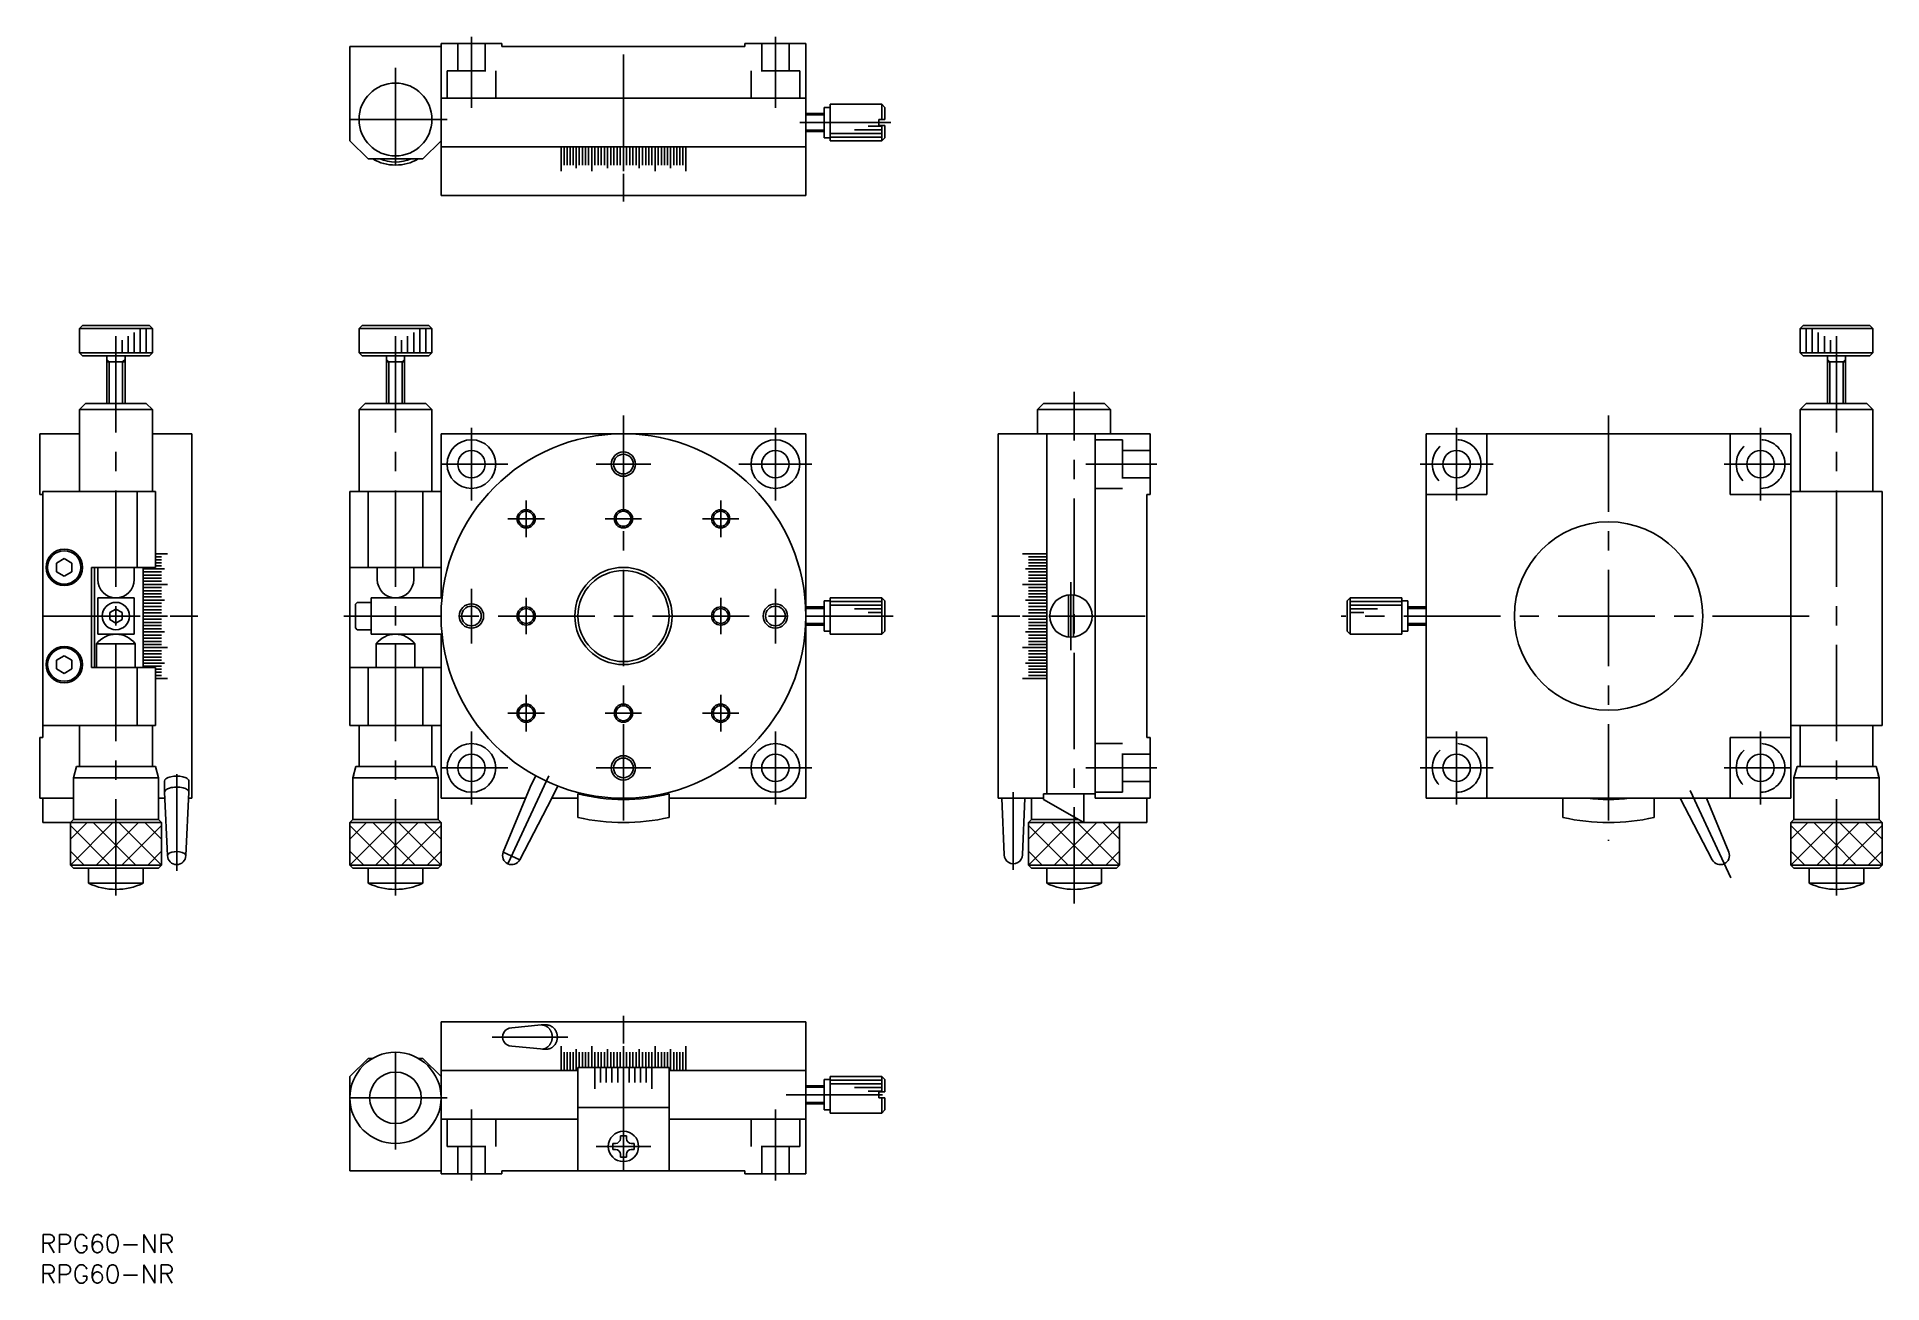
# Model space of a CAD drawing. Extents: x 0 to 303, y -8 to 197.
import ezdxf

# ---------------------------------------------------------------- set-up
doc = ezdxf.new("R2010")
doc.units = 0
doc.header["$LTSCALE"] = 0.5
doc.linetypes.add('CENTER', pattern=[50.8, 31.75, -6.35, 6.35, -6.35])
doc.linetypes.add('DASHED', pattern=[19.05, 12.7, -6.35])
for name, color, linetype in [('MSM_CENTER', 1, 'CENTER'), ('MSM_CONTINUOUS', 7, 'CONTINUOUS'), ('MSM_DASHED', 4, 'DASHED'), ('MSM_DIMENSION', 2, 'CONTINUOUS'), ('MSM_NARROW', 5, 'CONTINUOUS'), ('MSM_PART_NUMBER', 7, 'CONTINUOUS')]:
    doc.layers.add(name, color=color, linetype=linetype)
doc.styles.get("Standard").update_dxf_attribs({"font": 'txt.shx', "height": 3, "bigfont": 'bigfont.shx'})

# ---------------------------------------------------------------- blocks, each defined once
blk = doc.blocks.new('*U3')
at = {"layer": 'MSM_PART_NUMBER'}
blk.add_text('RPG60-NR', height=3, dxfattribs=at).set_placement((0, -3))
blk = doc.blocks.new('*U4')
at = {"layer": 'MSM_PART_NUMBER'}
blk.add_text('RPG60-NR', height=3, dxfattribs=at).set_placement((0, -8))

msp = doc.modelspace()

# ---------------------------------------------------------------- linework, layer by layer
at = {"layer": 'MSM_CENTER'}
for p, q in [((70.99, 185.48), (70.99, 197.14)), ((95.99, 178.38), (95.99, 196.54)), ((120.99, 185.48), (120.99, 197.14)), ((58.49, 192.04), (58.49, 175.04)), ((66.99, 183.54), (49.99, 183.54)), ((124.99, 183.04), (139.99, 183.04)), ((95.99, 174.62), (95.99, 170.04)), ((12.5, 55.81), (12.5, 150.63)), ((58.49, 55.81), (58.49, 150.63)), ((295.56, 55.81), (295.56, 150.63)), ((170.12, 54.48), (170.12, 138.7)), ((95.99, 134.81), (95.99, 66.81)), ((258.06, 134.81), (258.06, 64.81)), ((70.99, 132.81), (70.99, 120.81)), ((120.99, 132.81), (120.99, 120.81)), ((233.06, 132.81), (233.06, 120.81)), ((283.06, 132.81), (283.06, 120.81)), ((65.99, 126.81), (76.99, 126.81)), ((100.49, 126.81), (91.49, 126.81)), ((126.99, 126.81), (114.99, 126.81)), ((172.06, 126.81), (183.72, 126.81)), ((227.06, 126.81), (239.06, 126.81)), ((288.06, 126.81), (277.06, 126.81)), ((79.99, 114.81), (79.99, 120.81)), ((111.99, 114.81), (111.99, 120.81)), ((82.99, 117.81), (76.99, 117.81)), ((98.99, 117.81), (92.99, 117.81)), ((114.99, 117.81), (108.99, 117.81)), ((70.99, 97.31), (70.99, 106.31)), ((120.99, 97.31), (120.99, 106.31)), ((169.62, 96.16), (169.62, 107.38)), ((79.99, 98.81), (79.99, 104.81)), ((111.99, 98.81), (111.99, 104.81)), ((16.5, 101.81), (-0.5, 101.81)), ((21.42, 101.81), (26, 101.81)), ((49.99, 101.81), (140.39, 101.81)), ((161.2, 101.81), (156.62, 101.81)), ((165.96, 101.81), (183.12, 101.81)), ((291.06, 101.81), (214.06, 101.81)), ((79.99, 82.81), (79.99, 88.81)), ((111.99, 82.81), (111.99, 88.81)), ((82.99, 85.81), (76.99, 85.81)), ((98.99, 85.81), (92.99, 85.81)), ((114.99, 85.81), (108.99, 85.81)), ((70.99, 70.81), (70.99, 82.81)), ((120.99, 70.81), (120.99, 82.81)), ((233.06, 70.81), (233.06, 82.81)), ((283.06, 70.81), (283.06, 82.81)), ((22.5, 59.88), (22.5, 76.46)), ((65.99, 76.81), (76.99, 76.81)), ((100.49, 76.81), (91.49, 76.81)), ((126.99, 76.81), (114.99, 76.81)), ((172.06, 76.81), (183.72, 76.81)), ((227.06, 76.81), (239.06, 76.81)), ((288.06, 76.81), (277.06, 76.81)), ((83.73, 75.52), (76.55, 60.12)), ((278.17, 58.69), (270.81, 74.47)), ((160.12, 72.81), (160.12, 60.02)), ((95.99, 31.42), (95.99, 36)), ((58.49, 14), (58.49, 31)), ((86.86, 32.5), (74.42, 32.5)), ((95.99, 26.41), (95.99, 9.5)), ((66.99, 22.5), (49.99, 22.5)), ((122.74, 23), (140.39, 23)), ((70.99, 20.56), (70.99, 8.9)), ((120.99, 20.56), (120.99, 8.9)), ((100.49, 14.5), (91.49, 14.5))]:
    msp.add_line(p, q, dxfattribs=at)
at = {"layer": 'MSM_CONTINUOUS'}
for p, q in [((50.99, 195.54), (50.99, 180.04)), ((65.99, 195.54), (50.99, 195.54)), ((75.99, 196.04), (65.99, 196.04)), ((65.99, 196.04), (65.99, 171.04)), ((75.99, 195.54), (75.99, 196.04)), ((75.99, 195.54), (115.99, 195.54)), ((115.99, 196.04), (125.99, 196.04)), ((115.99, 196.04), (115.99, 195.54)), ((125.99, 171.04), (125.99, 196.04)), ((65.99, 187.04), (125.99, 187.04)), ((128.99, 185.54), (128.99, 180.54)), ((129.99, 185.54), (128.99, 185.54)), ((129.99, 186.04), (138.49, 186.04)), ((129.99, 180.04), (129.99, 186.04)), ((138.49, 186.04), (138.49, 183.54)), ((138.99, 185.54), (138.49, 186.04)), ((138.99, 185.54), (138.99, 183.54)), ((128.99, 184.54), (125.95, 184.54)), ((128.99, 184.29), (125.96, 184.29)), ((138.99, 183.54), (137.99, 183.54)), ((137.99, 182.54), (137.99, 183.54)), ((137.99, 182.54), (138.99, 182.54)), ((138.49, 180.04), (138.49, 182.54)), ((138.99, 182.54), (138.99, 180.54)), ((53.99, 177.04), (50.99, 180.04)), ((62.99, 177.04), (65.99, 180.04)), ((128.99, 181.54), (125.95, 181.54)), ((128.99, 181.79), (125.96, 181.79)), ((128.99, 180.54), (129.99, 180.54)), ((129.99, 180.04), (138.49, 180.04)), ((138.99, 180.54), (138.49, 180.04)), ((62.99, 177.04), (53.99, 177.04)), ((125.99, 179.04), (65.99, 179.04)), ((85.73, 179.04), (85.73, 175.04)), ((86.22, 179.04), (86.22, 176.04)), ((86.72, 179.04), (86.72, 176.04)), ((87.22, 179.04), (87.22, 176.04)), ((87.72, 179.04), (87.72, 176.04)), ((88.22, 179.04), (88.22, 175.54)), ((88.73, 179.04), (88.73, 176.04)), ((89.24, 179.04), (89.24, 176.04)), ((89.75, 179.04), (89.75, 176.04)), ((90.27, 179.04), (90.27, 176.04)), ((90.78, 179.04), (90.78, 175.04)), ((91.3, 179.04), (91.3, 176.04)), ((91.81, 179.04), (91.81, 176.04)), ((92.33, 179.04), (92.33, 176.04)), ((92.85, 179.04), (92.85, 176.04)), ((93.37, 179.04), (93.37, 175.54)), ((93.9, 179.04), (93.9, 176.04)), ((94.42, 179.04), (94.42, 176.04)), ((94.94, 179.04), (94.94, 176.04)), ((95.47, 179.04), (95.47, 176.04)), ((95.99, 175.04), (95.99, 179.04)), ((96.51, 179.04), (96.51, 176.04)), ((97.04, 179.04), (97.04, 176.04)), ((97.56, 179.04), (97.56, 176.04)), ((98.08, 179.04), (98.08, 176.04)), ((98.6, 179.04), (98.6, 175.54)), ((99.13, 179.04), (99.13, 176.04)), ((99.65, 179.04), (99.65, 176.04)), ((100.16, 179.04), (100.16, 176.04)), ((100.68, 179.04), (100.68, 176.04)), ((101.2, 179.04), (101.2, 175.04)), ((101.71, 179.04), (101.71, 176.04)), ((102.23, 179.04), (102.23, 176.04)), ((102.74, 179.04), (102.74, 176.04)), ((103.25, 179.04), (103.25, 176.04)), ((103.75, 179.04), (103.75, 175.54)), ((104.26, 179.04), (104.26, 176.04)), ((104.76, 179.04), (104.76, 176.04)), ((105.26, 179.04), (105.26, 176.04)), ((105.76, 179.04), (105.76, 176.04)), ((106.25, 179.04), (106.25, 175.04)), ((125.99, 171.04), (65.99, 171.04)), ((7, 149.63), (6.5, 149.13)), ((6.5, 149.13), (18.5, 149.13)), ((6.5, 149.13), (6.5, 145.13)), ((7, 149.63), (18, 149.63)), ((18.5, 149.13), (18, 149.63)), ((18.5, 145.13), (18.5, 149.13)), ((52.99, 149.63), (52.49, 149.13)), ((52.49, 149.13), (64.49, 149.13)), ((52.49, 149.13), (52.49, 145.13)), ((52.99, 149.63), (63.99, 149.63)), ((64.49, 149.13), (63.99, 149.63)), ((64.49, 145.13), (64.49, 149.13)), ((289.56, 149.13), (290.06, 149.63)), ((301.56, 149.13), (289.56, 149.13)), ((289.56, 145.13), (289.56, 149.13)), ((301.06, 149.63), (290.06, 149.63)), ((301.06, 149.63), (301.56, 149.13)), ((301.56, 149.13), (301.56, 145.13)), ((6.5, 145.13), (18.5, 145.13)), ((7, 144.63), (6.5, 145.13)), ((7, 144.63), (18, 144.63)), ((11, 144.63), (11, 136.81)), ((14, 143.63), (11, 143.63)), ((14, 144.63), (14, 136.81)), ((18.5, 145.13), (18, 144.63)), ((52.49, 145.13), (64.49, 145.13)), ((52.99, 144.63), (52.49, 145.13)), ((52.99, 144.63), (63.99, 144.63)), ((56.99, 144.63), (56.99, 136.81)), ((59.99, 143.63), (56.99, 143.63)), ((59.99, 144.63), (59.99, 136.81)), ((64.49, 145.13), (63.99, 144.63)), ((301.56, 145.13), (289.56, 145.13)), ((289.56, 145.13), (290.06, 144.63)), ((301.06, 144.63), (290.06, 144.63)), ((294.06, 144.63), (294.06, 136.81)), ((294.06, 143.63), (297.06, 143.63)), ((297.06, 144.63), (297.06, 136.81)), ((301.06, 144.63), (301.56, 145.13)), ((7.5, 136.81), (6.5, 135.81)), ((17.5, 136.81), (7.5, 136.81)), ((18.5, 135.81), (17.5, 136.81)), ((53.49, 136.81), (52.49, 135.81)), ((63.49, 136.81), (53.49, 136.81)), ((64.49, 135.81), (63.49, 136.81)), ((165.12, 136.81), (164.12, 135.81)), ((175.12, 136.81), (165.12, 136.81)), ((176.12, 135.81), (175.12, 136.81)), ((289.56, 135.81), (290.56, 136.81)), ((290.56, 136.81), (300.56, 136.81)), ((300.56, 136.81), (301.56, 135.81)), ((18.5, 135.81), (6.5, 135.81)), ((6.5, 135.81), (6.5, 122.31)), ((18.5, 135.81), (18.5, 122.31)), ((64.49, 135.81), (52.49, 135.81)), ((52.49, 135.81), (52.49, 122.31)), ((64.49, 135.81), (64.49, 122.31)), ((176.12, 135.81), (164.12, 135.81)), ((164.12, 135.81), (164.12, 131.81)), ((176.12, 135.81), (176.12, 131.81)), ((289.56, 135.81), (301.56, 135.81)), ((289.56, 135.81), (289.56, 122.31)), ((301.56, 135.81), (301.56, 122.31)), ((0, 121.81), (0, 131.81)), ((6.5, 131.81), (0, 131.81)), ((25, 131.81), (18.5, 131.81)), ((25, 131.81), (25, 71.81)), ((125.99, 131.81), (65.99, 131.81)), ((65.99, 131.81), (65.99, 104.81)), ((125.99, 131.81), (125.99, 71.81)), ((157.62, 131.81), (157.62, 71.81)), ((157.62, 131.81), (182.62, 131.81)), ((165.62, 72.55), (165.62, 131.81)), ((173.62, 131.81), (173.62, 71.81)), ((182.62, 121.81), (182.62, 131.81)), ((228.06, 131.81), (288.06, 131.81)), ((228.06, 131.81), (228.06, 71.81)), ((238.06, 131.81), (238.06, 121.81)), ((278.06, 131.81), (278.06, 121.81)), ((288.06, 71.81), (288.06, 131.81)), ((0, 121.81), (0.5, 121.81)), ((19, 122.31), (0.5, 122.31)), ((0.5, 81.81), (0.5, 122.31)), ((16, 109.81), (16, 122.31)), ((19, 109.81), (19, 122.31)), ((65.99, 122.31), (50.99, 122.31)), ((50.99, 83.81), (50.99, 122.31)), ((53.99, 122.31), (53.99, 109.81)), ((62.99, 122.31), (62.99, 109.81)), ((182.12, 121.81), (182.62, 121.81)), ((182.12, 121.81), (182.12, 81.81)), ((228.06, 121.81), (238.06, 121.81)), ((288.06, 121.81), (278.06, 121.81)), ((288.06, 122.31), (303.06, 122.31)), ((303.06, 83.81), (303.06, 122.31)), ((2.75, 110.53), (4, 111.25)), ((2.75, 109.09), (2.75, 110.53)), ((4, 111.25), (5.25, 110.53)), ((5.25, 110.53), (5.25, 109.09)), ((8.5, 109.81), (8.5, 93.31)), ((8.5, 109.81), (19, 109.81)), ((9, 109.81), (9, 93.31)), ((9.5, 107.81), (9.5, 109.81)), ((15.5, 107.81), (15.5, 109.81)), ((17, 93.31), (17, 109.81)), ((17, 109.57), (20.5, 109.57)), ((19, 112.07), (21, 112.07)), ((19, 111.57), (20, 111.57)), ((19, 111.08), (20, 111.08)), ((19, 110.58), (20, 110.58)), ((19, 110.08), (20, 110.08)), ((50.99, 109.81), (65.99, 109.81)), ((55.49, 107.81), (55.49, 109.81)), ((61.49, 107.81), (61.49, 109.81)), ((165.62, 112.07), (161.62, 112.07)), ((165.62, 109.57), (162.12, 109.57)), ((165.62, 111.57), (162.62, 111.57)), ((165.62, 111.08), (162.62, 111.08)), ((165.62, 110.58), (162.62, 110.58)), ((165.62, 110.08), (162.62, 110.08)), ((4, 108.36), (2.75, 109.09)), ((5.25, 109.09), (4, 108.36)), ((17, 109.07), (20, 109.07)), ((17, 108.56), (20, 108.56)), ((17, 108.04), (20, 108.04)), ((17, 107.53), (20, 107.53)), ((17, 107.02), (21, 107.02)), ((17, 106.5), (20, 106.5)), ((165.62, 107.02), (161.62, 107.02)), ((165.62, 109.07), (162.62, 109.07)), ((165.62, 108.56), (162.62, 108.56)), ((165.62, 108.04), (162.62, 108.04)), ((165.62, 107.53), (162.62, 107.53)), ((165.62, 106.5), (162.62, 106.5)), ((15.5, 104.81), (9.5, 104.81)), ((9.5, 98.81), (9.5, 104.81)), ((15.5, 104.81), (15.5, 98.81)), ((17, 105.98), (20, 105.98)), ((17, 105.46), (20, 105.46)), ((17, 104.94), (20, 104.94)), ((17, 104.42), (20.5, 104.42)), ((17, 103.9), (20, 103.9)), ((17, 103.38), (20, 103.38)), ((51.89, 103.76), (52.19, 104.06)), ((51.89, 99.86), (51.89, 103.76)), ((54.49, 104.06), (52.19, 104.06)), ((66.14, 104.81), (54.49, 104.81)), ((54.49, 104.81), (54.49, 98.81)), ((128.99, 103.31), (125.95, 103.31)), ((128.99, 104.31), (129.99, 104.31)), ((128.99, 99.31), (128.99, 104.31)), ((129.99, 104.81), (138.49, 104.81)), ((129.99, 104.81), (129.99, 98.81)), ((138.49, 104.81), (138.49, 98.81)), ((138.99, 104.31), (138.49, 104.81)), ((138.99, 99.31), (138.99, 104.31)), ((165.62, 104.42), (162.12, 104.42)), ((165.62, 105.98), (162.62, 105.98)), ((165.62, 105.46), (162.62, 105.46)), ((165.62, 104.94), (162.62, 104.94)), ((165.62, 103.9), (162.62, 103.9)), ((165.62, 103.38), (162.62, 103.38)), ((169.22, 98.33), (169.22, 105.28)), ((170.02, 98.33), (170.02, 105.28)), ((215.06, 104.31), (215.56, 104.81)), ((215.06, 104.31), (215.06, 99.31)), ((224.06, 104.81), (215.56, 104.81)), ((215.56, 104.81), (215.56, 98.81)), ((224.06, 98.81), (224.06, 104.81)), ((224.06, 104.31), (225.06, 104.31)), ((225.06, 104.31), (225.06, 99.31)), ((225.06, 103.31), (228.06, 103.31)), ((11.5, 102.38), (12.5, 102.96)), ((11.5, 101.23), (11.5, 102.38)), ((12.5, 100.65), (11.5, 101.23)), ((12.5, 102.96), (13.5, 102.38)), ((13.5, 101.23), (12.5, 100.65)), ((13.5, 102.38), (13.5, 101.23)), ((17, 102.85), (20, 102.85)), ((17, 102.33), (20, 102.33)), ((21, 101.81), (17, 101.81)), ((17, 101.28), (20, 101.28)), ((17, 100.76), (20, 100.76)), ((17, 100.24), (20, 100.24)), ((128.99, 100.31), (125.95, 100.31)), ((161.62, 101.81), (165.62, 101.81)), ((165.62, 102.85), (162.62, 102.85)), ((165.62, 102.33), (162.62, 102.33)), ((165.62, 101.28), (162.62, 101.28)), ((165.62, 100.76), (162.62, 100.76)), ((165.62, 100.24), (162.62, 100.24)), ((225.06, 100.31), (228.06, 100.31)), ((15.68, 97.24), (9.33, 97.24)), ((9.33, 97.24), (9.33, 93.31)), ((15.5, 98.81), (9.5, 98.81)), ((15.68, 97.24), (15.68, 93.31)), ((17, 99.71), (20, 99.71)), ((17, 99.19), (20.5, 99.19)), ((17, 98.67), (20, 98.67)), ((17, 98.15), (20, 98.15)), ((17, 97.63), (20, 97.63)), ((52.19, 99.56), (51.89, 99.86)), ((54.49, 99.56), (52.19, 99.56)), ((66.14, 98.81), (54.49, 98.81)), ((61.67, 97.24), (55.32, 97.24)), ((55.32, 97.24), (55.32, 93.31)), ((61.67, 97.24), (61.67, 93.31)), ((65.99, 71.81), (65.99, 98.81)), ((129.99, 99.31), (128.99, 99.31)), ((129.99, 98.81), (138.49, 98.81)), ((138.99, 99.31), (138.49, 98.81)), ((165.62, 99.19), (162.12, 99.19)), ((165.62, 99.71), (162.62, 99.71)), ((165.62, 98.67), (162.62, 98.67)), ((165.62, 98.15), (162.62, 98.15)), ((165.62, 97.63), (162.62, 97.63)), ((215.06, 99.31), (215.56, 98.81)), ((224.06, 98.81), (215.56, 98.81)), ((225.06, 99.31), (224.06, 99.31)), ((2.75, 94.53), (4, 95.25)), ((2.75, 93.09), (2.75, 94.53)), ((4, 95.25), (5.25, 94.53)), ((5.25, 94.53), (5.25, 93.09)), ((17, 97.11), (20, 97.11)), ((17, 96.6), (21, 96.6)), ((17, 96.08), (20, 96.08)), ((17, 95.57), (20, 95.57)), ((17, 95.06), (20, 95.06)), ((17, 94.55), (20, 94.55)), ((165.62, 96.6), (161.62, 96.6)), ((165.62, 97.11), (162.62, 97.11)), ((165.62, 96.08), (162.62, 96.08)), ((165.62, 95.57), (162.62, 95.57)), ((165.62, 95.06), (162.62, 95.06)), ((165.62, 94.55), (162.62, 94.55)), ((4, 92.36), (2.75, 93.09)), ((5.25, 93.09), (4, 92.36)), ((8.5, 93.31), (19, 93.31)), ((16, 83.81), (16, 93.31)), ((17, 94.04), (20.5, 94.04)), ((17, 93.54), (20, 93.54)), ((19, 83.81), (19, 93.31)), ((19, 93.04), (20, 93.04)), ((19, 92.54), (20, 92.54)), ((19, 92.04), (20, 92.04)), ((19, 91.55), (21, 91.55)), ((50.99, 93.31), (65.99, 93.31)), ((53.99, 83.81), (53.99, 93.31)), ((62.99, 83.81), (62.99, 93.31)), ((165.62, 91.55), (161.62, 91.55)), ((165.62, 94.04), (162.12, 94.04)), ((165.62, 93.54), (162.62, 93.54)), ((165.62, 93.04), (162.62, 93.04)), ((165.62, 92.54), (162.62, 92.54)), ((165.62, 92.04), (162.62, 92.04)), ((19, 83.81), (0.5, 83.81)), ((6.5, 83.81), (6.5, 77.06)), ((18.5, 83.81), (18.5, 77.06)), ((65.99, 83.81), (50.99, 83.81)), ((52.49, 83.81), (52.49, 77.06)), ((64.49, 83.81), (64.49, 77.06)), ((288.06, 83.81), (303.06, 83.81)), ((289.56, 83.81), (289.56, 77.06)), ((301.56, 83.81), (301.56, 77.06)), ((0, 81.81), (0, 71.81)), ((0.5, 81.81), (0, 81.81)), ((182.62, 81.81), (182.12, 81.81)), ((182.62, 81.81), (182.62, 71.81)), ((228.06, 81.81), (238.06, 81.81)), ((238.06, 71.81), (238.06, 81.81)), ((288.06, 81.81), (278.06, 81.81)), ((278.06, 71.81), (278.06, 81.81)), ((6, 77.06), (5.5, 75.19)), ((19, 77.06), (6, 77.06)), ((19, 77.06), (19.5, 75.19)), ((51.99, 77.06), (51.49, 75.19)), ((64.99, 77.06), (51.99, 77.06)), ((64.99, 77.06), (65.49, 75.19)), ((289.06, 77.06), (288.56, 75.19)), ((289.06, 77.06), (302.06, 77.06)), ((302.06, 77.06), (302.56, 75.19)), ((5.63, 75.69), (5.5, 75.19)), ((19.5, 75.19), (5.5, 75.19)), ((5.5, 68.31), (5.5, 75.19)), ((19.5, 68.31), (19.5, 75.19)), ((20.5, 74.62), (20.5, 72.81)), ((22.5, 73.65), (22.34, 73.65)), ((22.66, 73.65), (22.5, 73.65)), ((24.5, 74.62), (24.5, 72.81)), ((51.62, 75.69), (51.49, 75.19)), ((51.49, 68.31), (51.49, 75.19)), ((65.49, 75.19), (51.49, 75.19)), ((65.49, 68.31), (65.49, 75.19)), ((80.65, 73.65), (76.22, 62.96)), ((81.5, 75.46), (80.65, 73.65)), ((85.12, 73.77), (84.28, 71.96)), ((288.56, 75.19), (302.56, 75.19)), ((288.56, 68.31), (288.56, 75.19)), ((302.42, 75.69), (302.56, 75.19)), ((302.56, 68.31), (302.56, 75.19)), ((0, 71.81), (5.5, 71.81)), ((0.5, 71.81), (0.5, 67.81)), ((20.55, 71.81), (19.5, 71.81)), ((20.5, 72.79), (21, 62.38)), ((24, 62.38), (24.5, 72.8)), ((25, 71.81), (24.45, 71.81)), ((65.99, 71.81), (79.89, 71.81)), ((84.28, 71.96), (78.94, 61.69)), ((84.2, 71.81), (88.49, 71.81)), ((88.49, 68.65), (88.49, 72.55)), ((103.49, 68.65), (103.49, 72.55)), ((103.49, 71.81), (125.99, 71.81)), ((165.12, 71.81), (157.62, 71.81)), ((158.62, 62.52), (158.24, 71.81)), ((161.62, 62.52), (162.03, 71.81)), ((163.12, 68.31), (163.12, 71.81)), ((165.12, 72.55), (173.62, 72.55)), ((165.12, 71.62), (165.12, 72.55)), ((171.72, 67.81), (165.12, 71.62)), ((171.72, 67.81), (171.72, 72.55)), ((182.62, 71.81), (173.62, 71.81)), ((182.12, 71.81), (182.12, 67.81)), ((228.06, 71.81), (288.06, 71.81)), ((250.56, 68.65), (250.56, 71.81)), ((265.56, 68.65), (265.56, 71.81)), ((269.85, 71.81), (275.11, 61.69)), ((274.16, 71.81), (277.83, 62.96)), ((0.5, 67.81), (5, 67.81)), ((5.5, 68.31), (5, 67.81)), ((20, 67.81), (5, 67.81)), ((5, 67.81), (5, 60.81)), ((5.5, 68.31), (19.5, 68.31)), ((20, 67.81), (19.5, 68.31)), ((20, 67.81), (20, 60.81)), ((51.49, 68.31), (50.99, 67.81)), ((65.99, 67.81), (50.99, 67.81)), ((50.99, 67.81), (50.99, 60.81)), ((51.49, 68.31), (65.49, 68.31)), ((65.99, 67.81), (65.49, 68.31)), ((65.99, 67.81), (65.99, 60.81)), ((163.12, 68.31), (162.62, 67.81)), ((171.72, 67.81), (162.62, 67.81)), ((162.62, 67.81), (162.62, 60.81)), ((163.12, 68.31), (170.86, 68.31)), ((171.72, 67.81), (182.12, 67.81)), ((177.62, 67.81), (177.62, 60.81)), ((288.06, 67.81), (288.56, 68.31)), ((288.06, 67.81), (303.06, 67.81)), ((288.06, 67.81), (288.06, 60.81)), ((302.56, 68.31), (288.56, 68.31)), ((302.56, 68.31), (303.06, 67.81)), ((303.06, 67.81), (303.06, 60.81)), ((20, 60.81), (5, 60.81)), ((5.5, 60.31), (5, 60.81)), ((19.5, 60.31), (20, 60.81)), ((65.99, 60.81), (50.99, 60.81)), ((51.49, 60.31), (50.99, 60.81)), ((65.49, 60.31), (65.99, 60.81)), ((76.22, 62.96), (78.94, 61.69)), ((76.22, 62.96), (76.22, 62.96)), ((177.62, 60.81), (162.62, 60.81)), ((162.62, 60.81), (162.62, 60.81)), ((163.12, 60.31), (162.62, 60.81)), ((177.12, 60.31), (177.62, 60.81)), ((288.06, 60.81), (303.06, 60.81)), ((288.56, 60.31), (288.06, 60.81)), ((302.56, 60.31), (303.06, 60.81)), ((303.06, 60.81), (303.06, 60.81)), ((19.5, 60.31), (5.5, 60.31)), ((8, 57.81), (8, 60.31)), ((8, 57.81), (17, 57.81)), ((17, 57.81), (17, 60.31)), ((65.49, 60.31), (51.49, 60.31)), ((53.99, 57.81), (53.99, 60.31)), ((53.99, 57.81), (62.99, 57.81)), ((62.99, 57.81), (62.99, 60.31)), ((177.12, 60.31), (163.12, 60.31)), ((165.62, 57.81), (165.62, 60.31)), ((165.62, 57.81), (174.62, 57.81)), ((174.62, 57.81), (174.62, 60.31)), ((288.56, 60.31), (302.56, 60.31)), ((291.06, 57.81), (291.06, 60.31)), ((300.06, 57.81), (291.06, 57.81)), ((300.06, 57.81), (300.06, 60.31)), ((65.99, 10), (65.99, 35)), ((125.99, 35), (65.99, 35)), ((77.61, 34), (82.47, 34.5)), ((82.47, 34.5), (83.31, 34.5)), ((82.54, 34.5), (82.47, 34.5)), ((82.62, 34.49), (82.54, 34.5)), ((82.69, 34.48), (82.62, 34.49)), ((82.77, 34.47), (82.69, 34.48)), ((82.84, 34.46), (82.77, 34.47)), ((82.92, 34.44), (82.84, 34.46)), ((82.99, 34.41), (82.92, 34.44)), ((83.06, 34.39), (82.99, 34.41)), ((83.13, 34.36), (83.06, 34.39)), ((83.2, 34.33), (83.13, 34.36)), ((83.27, 34.29), (83.2, 34.33)), ((83.34, 34.25), (83.27, 34.29)), ((83.39, 34.5), (83.31, 34.5)), ((83.4, 34.21), (83.34, 34.25)), ((83.46, 34.49), (83.39, 34.5)), ((83.47, 34.17), (83.4, 34.21)), ((83.54, 34.48), (83.46, 34.49)), ((83.53, 34.12), (83.47, 34.17)), ((83.59, 34.07), (83.53, 34.12)), ((83.61, 34.47), (83.54, 34.48)), ((83.65, 34.01), (83.59, 34.07)), ((83.69, 34.46), (83.61, 34.47)), ((83.71, 33.96), (83.65, 34.01)), ((83.76, 34.44), (83.69, 34.46)), ((83.76, 33.9), (83.71, 33.96)), ((83.83, 34.41), (83.76, 34.44)), ((83.81, 33.84), (83.76, 33.9)), ((83.86, 33.78), (83.81, 33.84)), ((83.91, 34.39), (83.83, 34.41)), ((83.91, 33.71), (83.86, 33.78)), ((83.98, 34.36), (83.91, 34.39)), ((83.95, 33.64), (83.91, 33.71)), ((84, 33.57), (83.95, 33.64)), ((84.05, 34.33), (83.98, 34.36)), ((84.03, 33.5), (84, 33.57)), ((84.07, 33.43), (84.03, 33.5)), ((84.12, 34.29), (84.05, 34.33)), ((84.1, 33.35), (84.07, 33.43)), ((84.18, 34.25), (84.12, 34.29)), ((84.25, 34.21), (84.18, 34.25)), ((84.31, 34.17), (84.25, 34.21)), ((84.38, 34.12), (84.31, 34.17)), ((84.44, 34.07), (84.38, 34.12)), ((84.49, 34.01), (84.44, 34.07)), ((84.55, 33.96), (84.49, 34.01)), ((84.6, 33.9), (84.55, 33.96)), ((84.66, 33.84), (84.6, 33.9)), ((84.71, 33.78), (84.66, 33.84)), ((84.75, 33.71), (84.71, 33.78)), ((84.8, 33.64), (84.75, 33.71)), ((84.84, 33.57), (84.8, 33.64)), ((84.88, 33.5), (84.84, 33.57)), ((84.92, 33.43), (84.88, 33.5)), ((84.95, 33.35), (84.92, 33.43)), ((125.99, 35), (125.99, 10)), ((77.61, 31), (82.96, 30.52)), ((82.7, 30.52), (82.77, 30.53)), ((83.54, 30.52), (82.7, 30.52)), ((82.77, 30.53), (82.85, 30.54)), ((82.85, 30.54), (82.92, 30.56)), ((82.92, 30.56), (82.99, 30.59)), ((82.99, 30.59), (83.07, 30.61)), ((83.07, 30.61), (83.14, 30.64)), ((83.14, 30.64), (83.21, 30.68)), ((83.21, 30.68), (83.28, 30.71)), ((83.28, 30.71), (83.34, 30.75)), ((83.34, 30.75), (83.41, 30.79)), ((83.41, 30.79), (83.47, 30.84)), ((83.47, 30.84), (83.53, 30.88)), ((83.53, 30.88), (83.59, 30.94)), ((83.54, 30.52), (83.62, 30.53)), ((83.59, 30.94), (83.65, 30.99)), ((83.62, 30.53), (83.69, 30.54)), ((83.65, 30.99), (83.71, 31.05)), ((83.69, 30.54), (83.77, 30.56)), ((83.71, 31.05), (83.76, 31.1)), ((83.76, 31.1), (83.82, 31.17)), ((83.77, 30.56), (83.84, 30.59)), ((83.82, 31.17), (83.86, 31.23)), ((83.84, 30.59), (83.91, 30.61)), ((83.86, 31.23), (83.91, 31.29)), ((83.91, 31.29), (83.96, 31.36)), ((83.91, 30.61), (83.98, 30.64)), ((83.96, 31.36), (84, 31.43)), ((83.98, 30.64), (84.05, 30.68)), ((84, 31.43), (84.04, 31.5)), ((84.04, 31.5), (84.07, 31.58)), ((84.05, 30.68), (84.12, 30.71)), ((84.07, 31.58), (84.11, 31.65)), ((84.14, 33.28), (84.1, 33.35)), ((84.11, 31.65), (84.14, 31.73)), ((84.12, 30.71), (84.19, 30.75)), ((84.16, 33.2), (84.14, 33.28)), ((84.14, 31.73), (84.17, 31.81)), ((84.19, 33.12), (84.16, 33.2)), ((84.17, 31.81), (84.19, 31.89)), ((84.21, 33.04), (84.19, 33.12)), ((84.19, 31.89), (84.21, 31.97)), ((84.19, 30.75), (84.25, 30.79)), ((84.23, 32.96), (84.21, 33.04)), ((84.21, 31.97), (84.23, 32.05)), ((84.25, 32.88), (84.23, 32.96)), ((84.23, 32.05), (84.25, 32.13)), ((84.26, 32.79), (84.25, 32.88)), ((84.25, 32.13), (84.26, 32.21)), ((84.25, 30.79), (84.32, 30.84)), ((84.27, 32.71), (84.26, 32.79)), ((84.26, 32.21), (84.27, 32.29)), ((84.27, 32.63), (84.27, 32.71)), ((84.28, 32.54), (84.27, 32.63)), ((84.27, 32.38), (84.28, 32.46)), ((84.27, 32.29), (84.27, 32.38)), ((84.28, 32.46), (84.28, 32.54)), ((84.32, 30.84), (84.38, 30.88)), ((84.38, 30.88), (84.44, 30.94)), ((84.44, 30.94), (84.5, 30.99)), ((84.5, 30.99), (84.55, 31.05)), ((84.55, 31.05), (84.61, 31.1)), ((84.61, 31.1), (84.66, 31.17)), ((84.66, 31.17), (84.71, 31.23)), ((84.71, 31.23), (84.76, 31.29)), ((84.76, 31.29), (84.8, 31.36)), ((84.8, 31.36), (84.84, 31.43)), ((84.84, 31.43), (84.88, 31.5)), ((84.88, 31.5), (84.92, 31.58)), ((84.92, 31.58), (84.95, 31.65)), ((84.98, 33.28), (84.95, 33.35)), ((84.95, 31.65), (84.98, 31.73)), ((85.01, 33.2), (84.98, 33.28)), ((84.98, 31.73), (85.01, 31.81)), ((85.03, 33.12), (85.01, 33.2)), ((85.01, 31.81), (85.04, 31.89)), ((85.06, 33.04), (85.03, 33.12)), ((85.04, 31.89), (85.06, 31.97)), ((85.08, 32.96), (85.06, 33.04)), ((85.06, 31.97), (85.08, 32.05)), ((85.09, 32.88), (85.08, 32.96)), ((85.08, 32.05), (85.09, 32.13)), ((85.1, 32.79), (85.09, 32.88)), ((85.09, 32.13), (85.1, 32.21)), ((85.11, 32.71), (85.1, 32.79)), ((85.1, 32.21), (85.11, 32.29)), ((85.12, 32.63), (85.11, 32.71)), ((85.11, 32.29), (85.12, 32.38)), ((85.12, 32.54), (85.12, 32.63)), ((85.12, 32.46), (85.12, 32.54)), ((85.12, 32.38), (85.12, 32.46)), ((85.73, 27), (85.73, 31)), ((88.22, 27), (88.22, 30.5)), ((90.78, 27.5), (90.78, 31)), ((93.37, 27.5), (93.37, 30.5)), ((95.99, 31), (95.99, 24)), ((98.6, 27.5), (98.6, 30.5)), ((101.2, 27.5), (101.2, 31)), ((103.75, 27), (103.75, 30.5)), ((106.25, 27), (106.25, 31)), ((53.99, 29), (50.99, 26)), ((54.75, 29), (53.99, 29)), ((62.99, 29), (62.23, 29)), ((62.99, 29), (65.99, 26)), ((86.22, 27), (86.22, 30)), ((86.72, 27), (86.72, 30)), ((87.22, 27), (87.22, 30)), ((87.72, 27), (87.72, 30)), ((88.49, 27.5), (103.49, 27.5)), ((88.49, 10.5), (88.49, 27.5)), ((88.73, 27.5), (88.73, 30)), ((89.24, 27.5), (89.24, 30)), ((89.75, 27.5), (89.75, 30)), ((90.27, 27.5), (90.27, 30)), ((91.3, 24), (91.3, 30)), ((91.81, 27.5), (91.81, 30)), ((92.23, 25), (92.23, 27.5)), ((92.33, 27.5), (92.33, 30)), ((92.85, 27.5), (92.85, 30)), ((93.17, 25), (93.17, 27.5)), ((93.9, 27.5), (93.9, 30)), ((94.11, 25), (94.11, 27.5)), ((94.42, 27.5), (94.42, 30)), ((94.94, 27.5), (94.94, 30)), ((95.05, 25), (95.05, 27.5)), ((95.47, 27.5), (95.47, 30)), ((96.51, 27.5), (96.51, 30)), ((96.93, 25), (96.93, 27.5)), ((97.04, 27.5), (97.04, 30)), ((97.56, 27.5), (97.56, 30)), ((97.87, 25), (97.87, 27.5)), ((98.08, 27.5), (98.08, 30)), ((98.81, 25), (98.81, 27.5)), ((99.13, 27.5), (99.13, 30)), ((99.65, 27.5), (99.65, 30)), ((99.75, 25), (99.75, 27.5)), ((100.16, 27.5), (100.16, 30)), ((100.68, 24), (100.68, 30)), ((101.71, 27.5), (101.71, 30)), ((102.23, 27.5), (102.23, 30)), ((102.74, 27.5), (102.74, 30)), ((103.25, 27.5), (103.25, 30)), ((103.49, 27.5), (103.49, 10.5)), ((104.26, 27), (104.26, 30)), ((104.76, 27), (104.76, 30)), ((105.26, 27), (105.26, 30)), ((105.76, 27), (105.76, 30)), ((50.99, 10.5), (50.99, 26)), ((65.99, 27), (88.49, 27)), ((103.49, 27), (125.99, 27)), ((128.99, 24.5), (125.95, 24.5)), ((128.99, 25.5), (129.99, 25.5)), ((128.99, 20.5), (128.99, 25.5)), ((129.99, 26), (138.49, 26)), ((129.99, 26), (129.99, 20)), ((138.49, 26), (138.49, 23.5)), ((138.99, 25.5), (138.49, 26)), ((138.99, 23.5), (138.99, 25.5)), ((128.99, 21.5), (125.95, 21.5)), ((137.99, 23.5), (138.99, 23.5)), ((137.99, 23.5), (137.99, 22.5)), ((138.99, 22.5), (137.99, 22.5)), ((138.49, 20), (138.49, 22.5)), ((138.99, 20.5), (138.99, 22.5)), ((88.49, 19), (65.99, 19)), ((103.49, 20.9), (88.49, 20.9)), ((125.99, 19), (103.49, 19)), ((129.99, 20.5), (128.99, 20.5)), ((129.99, 20), (138.49, 20)), ((138.99, 20.5), (138.49, 20)), ((95.49, 16.25), (96.49, 16.25)), ((95.49, 16.25), (95.49, 15.8)), ((96.49, 16.25), (96.49, 15.8)), ((94.24, 14), (94.24, 15)), ((94.24, 15), (94.69, 15)), ((94.24, 14), (94.69, 14)), ((95.49, 12.75), (95.49, 13.2)), ((96.49, 12.75), (95.49, 12.75)), ((96.49, 12.75), (96.49, 13.2)), ((97.74, 15), (97.29, 15)), ((97.74, 14), (97.29, 14)), ((97.74, 15), (97.74, 14)), ((65.99, 10.5), (50.99, 10.5)), ((75.99, 10), (65.99, 10)), ((75.99, 10), (75.99, 10.5)), ((115.99, 10.5), (75.99, 10.5)), ((115.99, 10.5), (115.99, 10)), ((115.99, 10), (125.99, 10))]:
    msp.add_line(p, q, dxfattribs=at)
for centre, radius in [((58.49, 183.54), 6), ((95.99, 101.81), 30), ((70.99, 126.81), 4), ((120.99, 126.81), 4), ((70.99, 126.81), 2.25), ((95.99, 126.81), 1.62), ((120.99, 126.81), 2.25), ((233.06, 126.81), 2.25), ((283.06, 126.81), 2.25), ((79.99, 117.81), 1.23), ((95.99, 117.81), 1.23), ((111.99, 117.81), 1.23), ((258.06, 101.81), 15.5), ((4, 109.81), 3), ((4, 109.81), 2.75), ((95.99, 101.81), 7.5), ((12.5, 101.81), 2.25), ((70.99, 101.81), 1.62), ((120.99, 101.81), 1.62), ((169.62, 101.81), 3.5), ((79.99, 101.81), 1.23), ((111.99, 101.81), 1.23), ((4, 93.81), 3), ((4, 93.81), 2.75), ((79.99, 85.81), 1.23), ((95.99, 85.81), 1.23), ((111.99, 85.81), 1.23), ((70.99, 76.81), 4), ((70.99, 76.81), 2.25), ((120.99, 76.81), 4), ((120.99, 76.81), 2.25), ((233.06, 76.81), 2.25), ((283.06, 76.81), 2.25), ((95.99, 76.81), 1.62), ((58.49, 22.5), 7.5), ((58.49, 22.5), 4.25), ((95.99, 14.5), 2.5)]:
    msp.add_circle(centre, radius, dxfattribs=at)
for centre, radius, start, end in [((58.49, 183.54), 7.5, 240.0739, 299.9261), ((58.49, 183.54), 7, 248.2132, 291.7868), ((12.5, 107.81), 3, 180, 0), ((58.49, 107.81), 3, 180, 0), ((12.5, 94.81), 4, 37.463, 142.537), ((58.49, 94.81), 4, 37.463, 142.537), ((21, 74.59), 0.504, 126.4993, 176.1308), ((20.97, 72.78), 0.473, 132.7665, 179.1812), ((21.7, 71.98), 1.56, 104.0655, 132.325), ((21.89, 73.43), 1.96, 100.9656, 127.3177), ((22.51, 69.25), 4.4, 76.3354, 105.5671), ((22.5, 71), 4.47, 77.2838, 102.7109), ((23.11, 73.41), 1.98, 55.482, 79.1231), ((23.15, 71.69), 1.88, 52.9649, 77.8966), ((23.95, 74.57), 0.548, 5.2418, 59.4558), ((23.96, 72.75), 0.545, 5.7195, 53.48), ((95.99, 101.81), 30.2, 255.6204, 284.3796), ((258.06, 101.81), 30.2, 263.4024, 276.5976), ((95.99, 101.81), 34, 257.2564, 282.7436), ((258.06, 101.81), 34, 257.2564, 282.7436), ((21.36, 62.36), 0.357, 132.8342, 177.9561), ((22.5, 62.38), 1.5, 180, 360), ((21.98, 61.63), 1.32, 101.5823, 131.0721), ((22.5, 59.72), 3.3, 74.4328, 103.6646), ((23.1, 61.76), 1.17, 47.6748, 75.9348), ((23.64, 62.36), 0.357, 2.0439, 47.1658), ((77.61, 62.38), 1.5, 157.4824, 332.5173), ((160.12, 62.52), 1.5, 179.9999, 0.0001), ((276.44, 62.38), 1.5, 207.4825, 22.5175), ((12.5, 67.43), 10.62, 244.94, 295.06), ((58.49, 67.43), 10.62, 244.94, 295.06), ((170.12, 67.43), 10.62, 244.94, 295.06), ((295.56, 67.43), 10.62, 244.94, 295.06), ((77.61, 32.5), 1.5, 89.9998, 269.9999), ((94.69, 15.8), 0.8, 270, 0), ((97.29, 15.8), 0.8, 180, 270), ((94.69, 13.2), 0.8, 0, 90), ((97.29, 13.2), 0.8, 90, 180)]:
    msp.add_arc(centre, radius, start, end, dxfattribs=at)
at = {"layer": 'MSM_DASHED'}
for p, q in [((68.74, 191.54), (68.74, 196.04)), ((73.24, 191.54), (73.24, 196.04)), ((118.74, 191.54), (118.74, 196.04)), ((123.24, 191.54), (123.24, 196.04)), ((66.99, 187.04), (66.99, 191.54)), ((66.99, 191.54), (74.99, 191.54)), ((74.99, 187.04), (74.99, 191.54)), ((116.99, 187.04), (116.99, 191.54)), ((124.99, 191.54), (116.99, 191.54)), ((124.99, 187.04), (124.99, 191.54)), ((173.62, 130.81), (178.12, 130.81)), ((178.12, 130.81), (178.12, 122.81)), ((178.12, 129.06), (182.62, 129.06)), ((178.12, 124.56), (182.62, 124.56)), ((173.62, 122.81), (178.12, 122.81)), ((173.62, 80.81), (178.12, 80.81)), ((178.12, 72.81), (178.12, 80.81)), ((178.12, 79.06), (182.62, 79.06)), ((178.12, 74.56), (182.62, 74.56)), ((173.62, 72.81), (178.12, 72.81)), ((66.99, 19), (66.99, 14.5)), ((74.99, 19), (74.99, 14.5)), ((116.99, 19), (116.99, 14.5)), ((124.99, 19), (124.99, 14.5)), ((66.99, 14.5), (74.99, 14.5)), ((68.74, 14.5), (68.74, 10)), ((73.24, 14.5), (73.24, 10)), ((124.99, 14.5), (116.99, 14.5)), ((118.74, 14.5), (118.74, 10)), ((123.24, 14.5), (123.24, 10))]:
    msp.add_line(p, q, dxfattribs=at)
for centre in [(233.06, 126.81), (283.06, 126.81), (233.06, 76.81), (283.06, 76.81)]:
    msp.add_circle(centre, 4, dxfattribs=at)
at = {"layer": 'MSM_NARROW'}
for p, q in [((136.27, 182.44), (138.49, 182.44)), ((129.99, 181.24), (138.49, 181.24)), ((129.99, 180.64), (138.49, 180.64)), ((133.99, 181.84), (138.49, 181.84)), ((16.5, 149.13), (16.5, 145.13)), ((17.5, 149.13), (17.5, 145.13)), ((62.49, 149.13), (62.49, 145.13)), ((63.49, 149.13), (63.49, 145.13)), ((290.56, 149.13), (290.56, 145.13)), ((291.56, 149.13), (291.56, 145.13)), ((13.5, 147.21), (13.5, 145.13)), ((14.5, 147.88), (14.5, 145.13)), ((15.5, 148.47), (15.5, 145.13)), ((59.49, 147.21), (59.49, 145.13)), ((60.49, 147.88), (60.49, 145.13)), ((61.49, 148.47), (61.49, 145.13)), ((292.56, 148.47), (292.56, 145.13)), ((293.56, 147.88), (293.56, 145.13)), ((294.56, 147.21), (294.56, 145.13)), ((11.4, 143.63), (11, 144.03)), ((11.4, 143.63), (11.4, 136.81)), ((13.6, 143.63), (14, 144.03)), ((13.6, 143.63), (13.6, 136.81)), ((57.39, 143.63), (56.99, 144.03)), ((57.39, 143.63), (57.39, 136.81)), ((59.59, 143.63), (59.99, 144.03)), ((59.59, 143.63), (59.59, 136.81)), ((294.46, 143.63), (294.06, 144.03)), ((294.46, 143.63), (294.46, 136.81)), ((296.66, 143.63), (297.06, 144.03)), ((296.66, 143.63), (296.66, 136.81)), ((129.99, 104.21), (138.49, 104.21)), ((129.99, 103.61), (138.49, 103.61)), ((224.06, 104.21), (215.56, 104.21)), ((224.06, 103.61), (215.56, 103.61)), ((128.99, 103.06), (125.96, 103.06)), ((128.99, 100.56), (125.96, 100.56)), ((133.99, 103.01), (138.49, 103.01)), ((136.27, 102.41), (138.49, 102.41)), ((220.06, 103.01), (215.56, 103.01)), ((217.78, 102.41), (215.56, 102.41)), ((225.06, 103.06), (228.06, 103.06)), ((225.06, 100.56), (228.06, 100.56)), ((5, 60.81), (12, 67.81)), ((5, 65.05), (7.76, 67.81)), ((5, 67.32), (11.51, 60.81)), ((8.76, 67.81), (15.76, 60.81)), ((9.24, 60.81), (16.24, 67.81)), ((13, 67.81), (20, 60.81)), ((13.49, 60.81), (20, 67.32)), ((17.24, 67.81), (20, 65.05)), ((50.99, 60.81), (57.99, 67.81)), ((50.99, 65.05), (53.75, 67.81)), ((50.99, 67.32), (57.51, 60.81)), ((54.75, 67.81), (61.75, 60.81)), ((58.95, 64.52), (62.23, 67.81)), ((58.99, 67.81), (65.99, 60.81)), ((59.48, 60.81), (65.99, 67.32)), ((63.23, 67.81), (65.99, 65.05)), ((162.62, 60.81), (169.62, 67.81)), ((162.62, 65.05), (165.38, 67.81)), ((162.62, 67.32), (169.14, 60.81)), ((166.38, 67.81), (173.38, 60.81)), ((170.58, 64.52), (173.86, 67.81)), ((170.62, 67.81), (177.62, 60.81)), ((171.11, 60.81), (177.62, 67.32)), ((174.86, 67.81), (177.62, 65.05)), ((295.06, 67.81), (288.06, 60.81)), ((290.82, 67.81), (288.06, 65.05)), ((294.57, 60.81), (288.06, 67.32)), ((295.1, 64.52), (291.82, 67.81)), ((299.3, 67.81), (292.3, 60.81)), ((303.06, 60.81), (296.06, 67.81)), ((303.06, 67.32), (296.54, 60.81)), ((303.06, 65.05), (300.3, 67.81)), ((55.23, 60.81), (58.95, 64.52)), ((166.86, 60.81), (170.58, 64.52)), ((298.82, 60.81), (295.1, 64.52)), ((5, 63.08), (7.27, 60.81)), ((17.73, 60.81), (20, 63.08)), ((50.99, 63.08), (53.26, 60.81)), ((63.72, 60.81), (65.99, 63.08)), ((162.62, 63.08), (164.89, 60.81)), ((175.35, 60.81), (177.62, 63.08)), ((290.33, 60.81), (288.06, 63.08)), ((303.06, 63.08), (300.79, 60.81)), ((129.99, 25.4), (138.49, 25.4)), ((129.99, 24.8), (138.49, 24.8)), ((128.99, 24.25), (125.96, 24.25)), ((128.99, 21.75), (125.96, 21.75)), ((133.99, 24.2), (138.49, 24.2)), ((136.27, 23.6), (138.49, 23.6))]:
    msp.add_line(p, q, dxfattribs=at)
for centre, radius in [((95.99, 126.81), 2), ((79.99, 117.81), 1.5), ((95.99, 117.81), 1.5), ((111.99, 117.81), 1.5), ((95.99, 101.81), 8), ((70.99, 101.81), 2), ((79.99, 101.81), 1.5), ((111.99, 101.81), 1.5), ((120.99, 101.81), 2), ((79.99, 85.81), 1.5), ((95.99, 85.81), 1.5), ((111.99, 85.81), 1.5), ((95.99, 76.81), 2)]:
    msp.add_circle(centre, radius, dxfattribs=at)

# ---------------------------------------------------------------- block references
at = {"layer": 'MSM_DIMENSION'}
for name in ['*U3', '*U4']:
    msp.add_blockref(name, (0, 0), dxfattribs=at)

doc.saveas('drawing.dxf')
